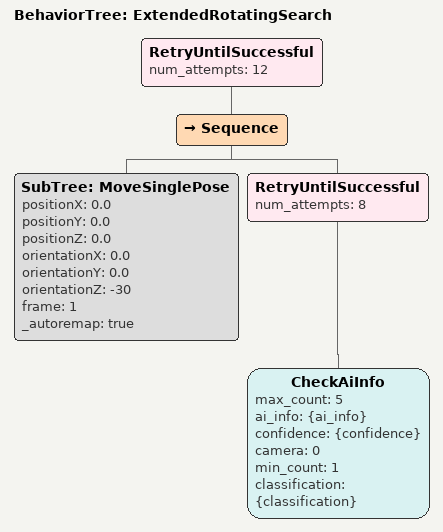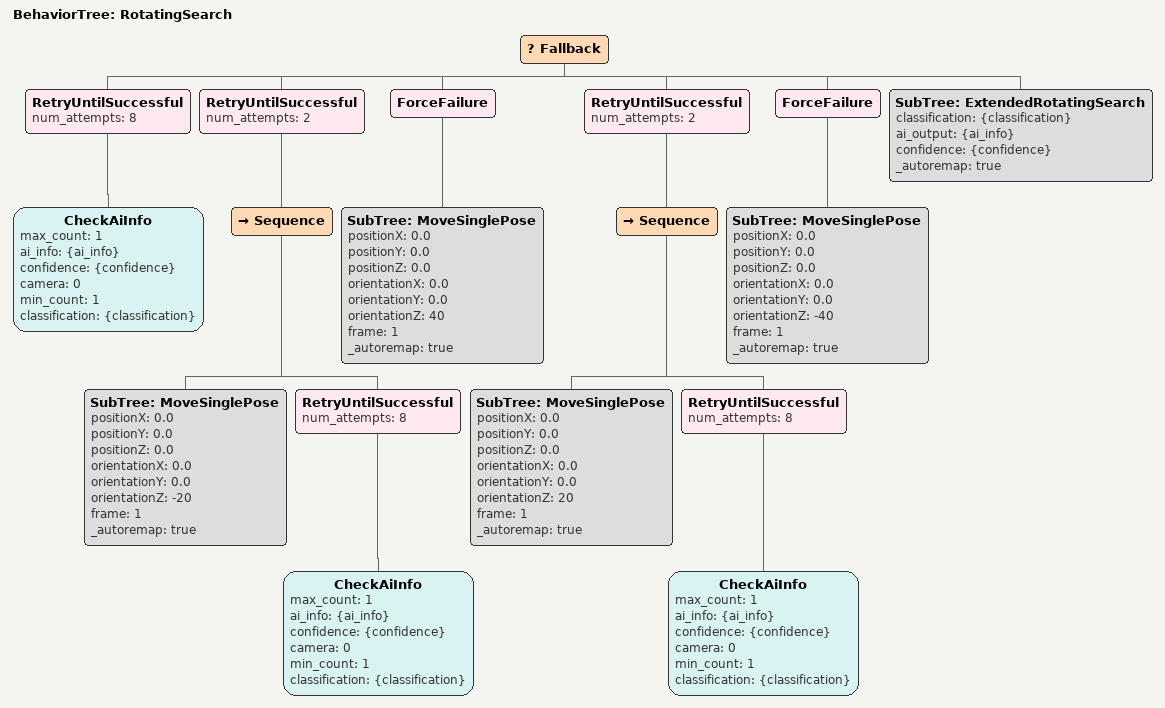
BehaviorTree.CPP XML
<?xml version="1.0" encoding="UTF-8"?>
<root BTCPP_format="4">
  <BehaviorTree ID="ExtendedRotatingSearch">
    <RetryUntilSuccessful num_attempts="12">
      <Sequence>
        <SubTree ID="MoveSinglePose"
                 positionX="0.0"
                 positionY="0.0"
                 positionZ="0.0"
                 orientationX="0.0"
                 orientationY="0.0"
                 orientationZ="-30"
                 frame="1"
                 _autoremap="true"/>
        <RetryUntilSuccessful num_attempts="8">
          <CheckAiInfo max_count="5"
                       ai_info="{ai_info}"
                       confidence="{confidence}"
                       camera="0"
                       min_count="1"
                       classification="{classification}"/>
        </RetryUntilSuccessful>
      </Sequence>
    </RetryUntilSuccessful>
  </BehaviorTree>

  <BehaviorTree ID="RotatingSearch">
    <Fallback>
      <RetryUntilSuccessful num_attempts="8">
        <CheckAiInfo max_count="1"
                     ai_info="{ai_info}"
                     confidence="{confidence}"
                     camera="0"
                     min_count="1"
                     classification="{classification}"/>
      </RetryUntilSuccessful>
      <RetryUntilSuccessful num_attempts="2">
        <Sequence>
          <SubTree ID="MoveSinglePose"
                   positionX="0.0"
                   positionY="0.0"
                   positionZ="0.0"
                   orientationX="0.0"
                   orientationY="0.0"
                   orientationZ="-20"
                   frame="1"
                   _autoremap="true"/>
          <RetryUntilSuccessful num_attempts="8">
            <CheckAiInfo max_count="1"
                         ai_info="{ai_info}"
                         confidence="{confidence}"
                         camera="0"
                         min_count="1"
                         classification="{classification}"/>
          </RetryUntilSuccessful>
        </Sequence>
      </RetryUntilSuccessful>
      <ForceFailure>
        <SubTree ID="MoveSinglePose"
                 positionX="0.0"
                 positionY="0.0"
                 positionZ="0.0"
                 orientationX="0.0"
                 orientationY="0.0"
                 orientationZ="40"
                 frame="1"
                 _autoremap="true"/>
      </ForceFailure>
      <RetryUntilSuccessful num_attempts="2">
        <Sequence>
          <SubTree ID="MoveSinglePose"
                   positionX="0.0"
                   positionY="0.0"
                   positionZ="0.0"
                   orientationX="0.0"
                   orientationY="0.0"
                   orientationZ="20"
                   frame="1"
                   _autoremap="true"/>
          <RetryUntilSuccessful num_attempts="8">
            <CheckAiInfo max_count="1"
                         ai_info="{ai_info}"
                         confidence="{confidence}"
                         camera="0"
                         min_count="1"
                         classification="{classification}"/>
          </RetryUntilSuccessful>
        </Sequence>
      </RetryUntilSuccessful>
      <ForceFailure>
        <SubTree ID="MoveSinglePose"
                 positionX="0.0"
                 positionY="0.0"
                 positionZ="0.0"
                 orientationX="0.0"
                 orientationY="0.0"
                 orientationZ="-40"
                 frame="1"
                 _autoremap="true"/>
      </ForceFailure>
      <SubTree ID="ExtendedRotatingSearch"
               classification="{classification}"
               ai_output="{ai_info}"
               confidence="{confidence}"
               _autoremap="true"/>
    </Fallback>
  </BehaviorTree>

</root>
